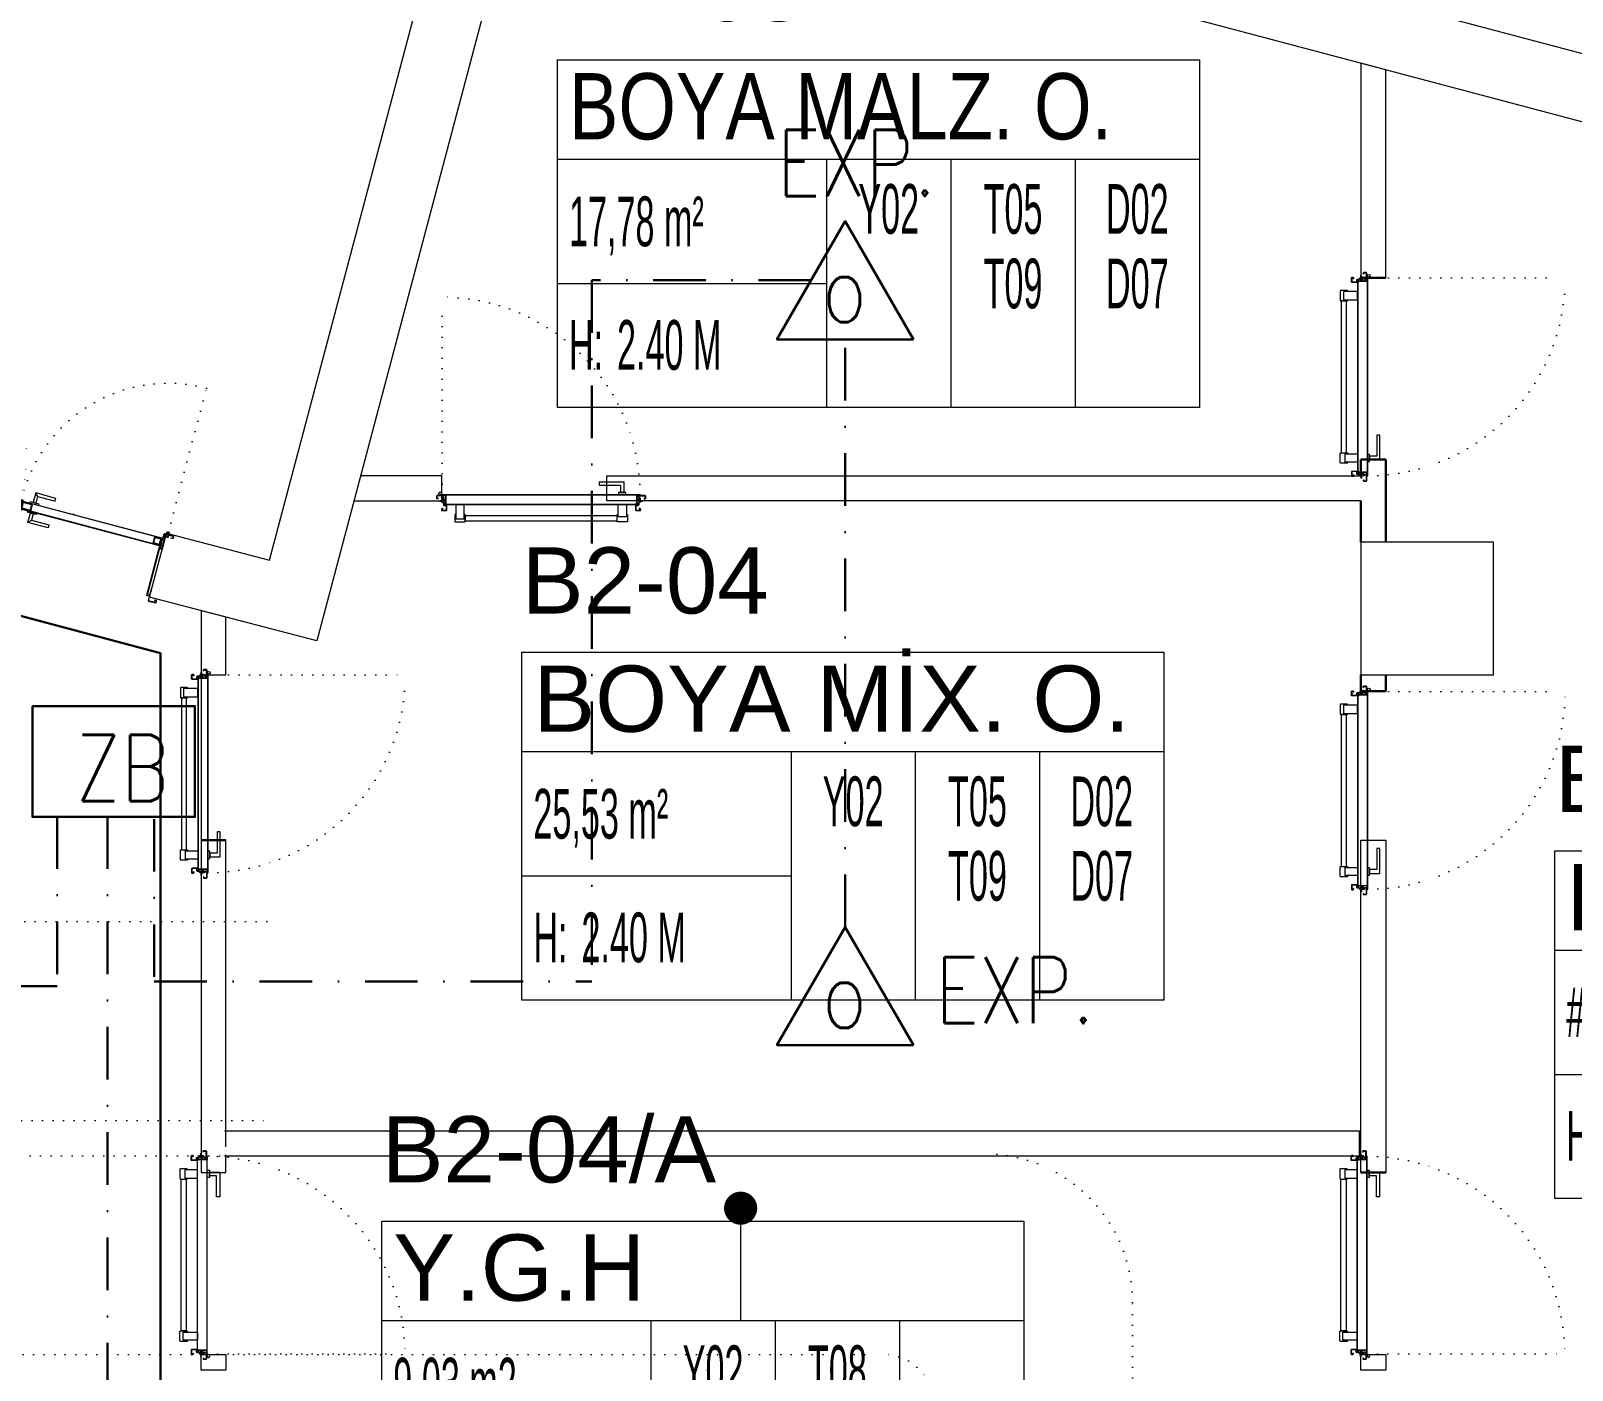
# Model space of a CAD drawing. Header units: metres. Extents: x -19121 to 152404, y -12107 to 29421.
# Drawn here: x 3557 to 4488, y 6470 to 7279 of the extents above; entities that cross this region are included whole.
import ezdxf
from ezdxf.enums import TextEntityAlignment as Align

# ---------------------------------------------------------------- set-up
doc = ezdxf.new("R2010")
doc.units = ezdxf.units.M
doc.header["$LTSCALE"] = 50
doc.header["$MEASUREMENT"] = 0
for name, pattern in [('DASHDOT', [25.4, 12.7, -6.35, 0, -6.35]), ('DOT2', [0.125, 0, -0.125]), ('HIDDEN', [0.375, 0.25, -0.125])]:
    doc.linetypes.add(name, pattern=pattern)
doc.layers.get('0').update_dxf_attribs({"color": 9, "lineweight": 9})
for name, color, linetype, lineweight in [('00', 9, 'Continuous', 9), ('01', 9, 'Continuous', 9), ('06B', 9, 'Continuous', 9), ('06C', 9, 'Continuous', 9), ('06D', 9, 'Continuous', 9), ('09', 9, 'Continuous', 9), ('10', 9, 'Continuous', 9), ('14', 9, 'Continuous', 9), ('20', 9, 'DOT2', 9), ('21_mahal200', 9, 'Continuous', 9), ('E-KABLO', 7, 'Continuous', 30), ('E-OPTİK DUMAN DEDEKTÖRÜ', 7, 'Continuous', 30), ('E-YAZI', 7, 'Continuous', 30)]:
    doc.layers.add(name, color=color, linetype=linetype, lineweight=lineweight)
doc.styles.add('Arial', font='arial.ttf', dxfattribs={"height": 2.5})
doc.styles.add('E-YAZI', font='txttw.shx', dxfattribs={"height": 200})
doc.styles.add('MuuM_TEXT-STANDART', font='ARIALN.TTF')
doc.dimstyles.new('MuuM_DIM200', dxfattribs={"dimscale": 20, "dimtxt": 2, "dimasz": 1, "dimexe": 1, "dimexo": 1, "dimgap": 1, "dimtad": 1, "dimdec": 1, "dimrnd": 0.5, "dimdsep": 46, "dimtxsty": 'MuuM_TEXT-STANDART', "dimblk": 'ARCHTICK', "dimcen": 0, "dimdle": 0.15, "dimclrd": 256, "dimclre": 256, "dimclrt": 256, "dimadec": 0, "dimazin": 0, "dimtfac": 5, "dimtdec": 1, "dimtix": 1, "dimtmove": 2, "dimatfit": 3, "dimldrblk": 'DOT', "dimfxl": 3, "dimfxlon": 1, "dimtolj": 1, "dimlwd": -1, "dimlwe": -1, "dimarcsym": 0})

# ---------------------------------------------------------------- blocks, each defined once
blk = doc.blocks.new('100_OPTİK DUMAN DEDEKTÖRÜ 085')
at = {"layer": 'E-OPTİK DUMAN DEDEKTÖRÜ', "color": 4}
blk.add_lwpolyline([(2.059, 0), (0, 3.566), (-2.059, 0)], close=True, dxfattribs=at)
at = {"layer": 'E-OPTİK DUMAN DEDEKTÖRÜ', "color": 3, "style": 'E-YAZI'}
blk.add_text('O', height=1.36, dxfattribs=at).set_placement((-0.022, 1.201), align=Align.MIDDLE)
blk = doc.blocks.new('E-ZENER BARIYER')
at = {"layer": 'E-KABLO', "color": 1}
blk.add_lwpolyline([(-55.28, 0.28), (42.79, 0.28), (42.79, -66.64), (-55.28, -66.64)], close=True, dxfattribs=at)
at = {"layer": 'E-KABLO', "color": 1, "style": 'E-YAZI', "width": 0.8}
blk.add_text('ZB', height=40, dxfattribs=at).set_placement((-29.21, -57.1))
blk = doc.blocks.new('p-kolon_80x80')
blk.add_lwpolyline([(-40, -40), (40, -40), (40, 40), (-40, 40)], close=True)
blk = doc.blocks.new('2.bod.sitatik')
at = {"layer": '01'}
for points in [[(6612.68, -2131.83), (4752.35, -1474.85), (3694.58, -1194.24), (2863.59, 154.38)], [(2885.92, 194.38), (3720.27, -1159.67), (4764.16, -1436.6), (6627.56, -2094.66)]]:
    blk.add_lwpolyline(points, dxfattribs=at)
blk.add_lwpolyline([(3639.06, -1654.52), (3701.38, -1670.82), (3819.05, -1227.26), (3857.71, -1237.51), (3729.82, -1719.61), (3628.8, -1693.19)], close=True, dxfattribs=at)
blk.add_blockref('p-kolon_80x80', (4400, -1700), dxfattribs=at)
blk = doc.blocks.new('prf-scr2')
at = {"linetype": 'DOT2', "ltscale": 10}
blk.add_line((0, 0.19), (0, -1.06), dxfattribs=at)
for p, q in [((0.09, -0.24), (-0.09, -0.2)), ((-0.09, -0.24), (0.09, -0.28)), ((0.09, -0.32), (-0.09, -0.28)), ((-0.09, -0.32), (0.09, -0.36)), ((0.09, -0.4), (-0.09, -0.36)), ((-0.09, -0.4), (0.09, -0.44)), ((0.09, -0.48), (-0.09, -0.44)), ((-0.09, -0.48), (0.09, -0.52)), ((0.09, -0.56), (-0.09, -0.52)), ((-0.09, -0.56), (0.09, -0.6)), ((0.09, -0.64), (-0.09, -0.6)), ((-0.09, -0.64), (0.09, -0.68)), ((0.09, -0.72), (-0.09, -0.68)), ((-0.09, -0.72), (0.09, -0.76)), ((0.06, -0.84), (-0.08, -0.76)), ((-0.07, -0.8), (0.06, -0.84)), ((0.09, -0.17), (0, -0.15)), ((0, -0.18), (0.09, -0.2))]:
    blk.add_line(p, q)
blk.add_lwpolyline([(0.23, 0), (-0.23, 0), (-0.23, -0.01), (-0.12, -0.14), (0.12, -0.14), (0.23, -0.01), (0.23, 0)], close=True)
for points in [[(0.23, -0.01), (-0.23, -0.01)], [(-0.09, -0.14), (-0.09, -0.2), (-0.12, -0.22), (-0.12, -0.23), (-0.09, -0.24), (-0.09, -0.28), (-0.12, -0.3), (-0.12, -0.31), (-0.09, -0.32), (-0.09, -0.36), (-0.12, -0.38), (-0.12, -0.39), (-0.09, -0.4), (-0.09, -0.44), (-0.12, -0.46), (-0.12, -0.46), (-0.09, -0.48), (-0.09, -0.52), (-0.12, -0.54), (-0.12, -0.54), (-0.09, -0.56), (-0.09, -0.6), (-0.12, -0.62), (-0.12, -0.62), (-0.09, -0.64), (-0.09, -0.68), (-0.12, -0.69), (-0.12, -0.7), (-0.09, -0.72), (-0.09, -0.73), (-0.08, -0.76), (-0.1, -0.77), (-0.1, -0.78), (-0.07, -0.8), (-0.01, -0.94), (0, -0.95), (0.01, -0.94), (0.08, -0.76), (0.09, -0.76), (0.12, -0.74), (0.12, -0.73), (0.09, -0.72), (0.09, -0.68), (0.12, -0.66), (0.12, -0.66), (0.09, -0.64), (0.09, -0.6), (0.12, -0.58), (0.12, -0.58), (0.09, -0.56), (0.09, -0.52), (0.12, -0.5), (0.12, -0.5), (0.09, -0.48), (0.09, -0.44), (0.12, -0.43), (0.12, -0.42), (0.09, -0.4), (0.09, -0.36), (0.12, -0.35), (0.12, -0.34), (0.09, -0.32), (0.09, -0.28), (0.12, -0.27), (0.12, -0.26), (0.09, -0.24), (0.09, -0.2), (0.12, -0.19), (0.12, -0.18), (0.09, -0.17), (0.09, -0.14)]]:
    blk.add_lwpolyline(points)
blk = doc.blocks.new('gr-p-barel kilitli kapı kolu')
at = {"flags": 128}
for points in [[(-0.9, 0.8), (-0.9, 4.9), (-11.7, 4.9), (-11.7, 6.7), (0.9, 6.7), (0.9, 0.8)], [(-0.8, 5), (0.8, 6.6)]]:
    blk.add_lwpolyline(points, dxfattribs=at)
blk.add_lwpolyline([(-2.75, 0), (-2.75, 0.7), (2.75, 0.7), (2.75, 0)])
blk.add_lwpolyline([(-1.3, 0.7), (1.3, 0.7), (1.3, 0.8), (-1.3, 0.8)], close=True)
blk = doc.blocks.new('p-de-03')
at = {"layer": '06C'}
blk.add_lwpolyline([(-81.12, 54.95, -1), (-81.33, 54.17), (-83.26, 54.68), (-83.06, 55.46), (-81.01, 54.92)], format="xyb", dxfattribs=at)
blk.add_arc((-81.23, 54.56), 0.5, 218.27251, 112.01231, dxfattribs=at)
at = {"layer": '10'}
for points in [[(-173.35, 47.75, 0.414214), (-173.14, 47.38), (-172.17, 47.12, 0.414214), (-171.81, 47.34), (-164.09, 76.43, 0.414214), (-164.3, 76.8, 0.414214), (-164.67, 76.58), (-164.9, 75.71), (-165.87, 75.97), (-163.56, 84.67, 0.414214), (-163.77, 85.04), (-168.02, 86.16, 0.414214), (-168.39, 85.95), (-168.62, 85.08, 0.414214), (-168.41, 84.72), (-167.34, 84.43), (-167.29, 84.63), (-168.36, 84.91, -0.414214), (-168.43, 85.03), (-168.2, 85.9, -0.414214), (-168.07, 85.97), (-163.82, 84.84, -0.414214), (-163.75, 84.72), (-166.11, 75.83), (-164.76, 75.47), (-164.47, 76.53, -0.414214), (-164.35, 76.6, -0.414214), (-164.28, 76.48), (-172, 47.39, -0.414214), (-172.12, 47.32), (-173.09, 47.57, -0.414214), (-173.16, 47.7), (-172.93, 48.57), (-173.12, 48.62)], [(-163.91, 85.6), (-162.74, 84.63), (-163.48, 81.85), (-163.28, 81.8), (-162.51, 84.7), (-163.76, 85.74, 14.796002)], [(-178.74, 46.17, 0.414214), (-178.66, 46.05), (-174.41, 44.92, 0.414214), (-174.29, 45), (-172.42, 52.05), (-172.22, 52), (-174.1, 44.94, -0.414214), (-174.46, 44.73), (-178.72, 45.86, -0.414214), (-178.93, 46.23), (-178.7, 47.1, -0.414214), (-178.33, 47.31), (-177.27, 47.03), (-177.32, 46.83), (-178.38, 47.12, 0.414214), (-178.51, 47.04)], [(0.24, 1.69, -0.414214), (-0.12, 1.48), (-1.09, 1.74, -0.414214), (-1.3, 2.1), (6.41, 31.2, -0.414214), (6.78, 31.41, -0.414214), (6.99, 31.04), (6.76, 30.17), (7.73, 29.92), (10.04, 38.62, -0.414214), (10.4, 38.83), (14.66, 37.7, -0.414214), (14.87, 37.34), (14.64, 36.47, -0.414214), (14.27, 36.25), (13.21, 36.53), (13.26, 36.73), (14.32, 36.45, 0.414214), (14.45, 36.52), (14.68, 37.39, 0.414214), (14.61, 37.51), (10.35, 38.64, 0.414214), (10.23, 38.57), (7.87, 29.67), (6.52, 30.03), (6.8, 31.1, 0.414214), (6.73, 31.22, 0.414214), (6.61, 31.15), (-1.11, 2.05, 0.414214), (-1.04, 1.93), (-0.07, 1.67, 0.414214), (0.05, 1.75), (0.28, 2.62), (0.47, 2.56)], [(10.81, 39.26), (9.31, 38.99), (8.57, 36.21), (8.38, 36.26), (9.15, 39.16), (10.74, 39.45, -14.796002)], [(4.14, -2.34, -0.414214), (4.02, -2.41), (-0.24, -1.28, -0.414214), (-0.31, -1.16), (1.56, 5.9), (1.37, 5.95), (-0.5, -1.11, 0.414214), (-0.29, -1.48), (3.96, -2.6, 0.414214), (4.33, -2.39), (4.56, -1.52, 0.414214), (4.35, -1.15), (3.29, -0.87), (3.24, -1.07), (4.3, -1.35, -0.414214), (4.37, -1.47)]]:
    blk.add_lwpolyline(points, format="xyb", close=True, dxfattribs=at)
for points in [[(-78.4, 57.79), (-78.92, 55.85), (-78.63, 55.78), (-78.89, 54.77), (-164.15, 77.38), (-163.88, 78.39), (-163.59, 78.32), (-163.08, 80.25), (-163.37, 80.33), (-163.8, 78.68), (-164.09, 78.76), (-164.51, 77.17), (-78.68, 54.4), (-78.26, 55.99), (-78.55, 56.07), (-78.11, 57.71)], [(-78.92, 55.85), (-78.4, 57.79), (-77.82, 57.63), (-77.4, 59.23), (-163.23, 82), (-163.66, 80.4), (-163.08, 80.25), (-163.59, 78.32), (-163.3, 78.24), (-162.71, 80.46), (-163.29, 80.62), (-163.02, 81.63), (-77.77, 59.01), (-78.04, 58), (-78.62, 58.15), (-79.21, 55.93), (-78.92, 55.85)], [(-76.76, 57.35), (-77.27, 55.42), (-77.56, 55.49), (-77.83, 54.49), (6.94, 32), (7.2, 33.01), (6.91, 33.08), (7.43, 35.02), (7.72, 34.94), (7.28, 33.3), (7.57, 33.22), (7.15, 31.63), (-78.2, 54.27), (-77.78, 55.86), (-77.49, 55.78), (-77.05, 57.43)], [(-77.27, 55.42), (-76.76, 57.35), (-77.34, 57.5), (-76.92, 59.1), (8.43, 36.46), (8.01, 34.86), (7.43, 35.02), (6.91, 33.08), (6.62, 33.16), (7.21, 35.38), (7.79, 35.23), (8.06, 36.24), (-76.7, 58.73), (-76.97, 57.72), (-76.39, 57.56), (-76.98, 55.34), (-77.27, 55.42)]]:
    blk.add_lwpolyline(points, dxfattribs=at)
for points in [[(-163.52, 77.42), (-157.72, 75.88), (-156.69, 79.74), (-162.49, 81.28)], [(-163.15, 77.63), (-157.93, 76.25), (-157.06, 79.53), (-162.28, 80.92)], [(-79.42, 55.11), (-85.22, 56.65), (-84.2, 60.51), (-78.4, 58.97)], [(-79.64, 55.48), (-84.86, 56.86), (-83.99, 60.15), (-78.77, 58.76)], [(-77.91, 60.04), (-76.07, 59.55), (-76.2, 59.07), (-78.04, 59.55), (-78.62, 59.71), (-78.49, 60.19)], [(-77.2, 54.52), (-71.4, 52.98), (-70.38, 56.85), (-76.18, 58.38)], [(-76.83, 54.73), (-71.62, 53.35), (-70.74, 56.63), (-75.96, 58.02)], [(-77.69, 53.46), (-79.53, 53.95), (-79.4, 54.43), (-76.98, 53.79), (-76.98, 53.79), (-77.11, 53.31)], [(6.41, 32.34), (2.54, 33.36), (3.57, 37.23), (7.43, 36.2)], [(6.19, 32.71), (2.91, 33.58), (3.78, 36.86), (7.07, 35.99)]]:
    blk.add_lwpolyline(points, close=True, dxfattribs=at)
for centre in [(-164.34, 86.22), (11.48, 39.58)]:
    blk.add_circle(centre, 0.55, dxfattribs=at)
at = {"layer": '20'}
for p, q in [((-164.34, 86.22), (-141.12, 173.72)), ((11.48, 39.58), (34.7, 127.08))]:
    blk.add_line(p, q, dxfattribs=at)
at = {"layer": '20', "linetype": 'HIDDEN'}
for points in [[(-163.92, 84.87), (-164.25, 83.61), (-165.7, 84), (-165.37, 85.25)], [(-163.93, 85.59), (-164.39, 83.86), (-165.46, 84.14), (-165, 85.87)], [(10.45, 38.61), (10.12, 37.35), (11.57, 36.97), (11.9, 38.23)], [(10.82, 39.23), (10.36, 37.5), (11.42, 37.21), (11.88, 38.95)]]:
    blk.add_lwpolyline(points, dxfattribs=at)
at = {"layer": '20'}
for centre, start, end in [((-164.34, 86.22), 342.73671, 75.14241), ((11.48, 39.58), 75.14241, 167.54811)]:
    blk.add_arc(centre, 90.53, start, end, dxfattribs=at)
at = {"layer": '06B', "extrusion": (0, 0, -1), "zscale": -1, "rotation": 14.85758928589446}
blk.add_blockref('gr-p-barel kilitli kapı kolu', (69.18, 57.05), dxfattribs=at)
at = {"layer": '06B', "rotation": 165.1424107141055}
blk.add_blockref('gr-p-barel kilitli kapı kolu', (-70.47, 52.21), dxfattribs=at)
at = {"layer": '10', "rotation": 75.14241071410555}
for p in [(-163.58, 79.5), (-77.27, 56.61)]:
    blk.add_blockref('prf-scr2', p, dxfattribs=at)
at = {"layer": '10', "extrusion": (0, 0, -1), "zscale": -1, "rotation": 104.8575892858944}
for p in [(78.33, 56.89), (-7.5, 34.12)]:
    blk.add_blockref('prf-scr2', p, dxfattribs=at)
blk = doc.blocks.new('*U19')
at = {"ltscale": 15}
for p, q in [((-25, 1), (-26, 0)), ((-25, -1), (-26, 0)), ((-23, 1), (-25, 1)), ((-23, 1), (-23, -2)), ((-21, -3), (-18, 3)), ((-21, -3), (-18, 3)), ((-20, -3), (-17, 3)), ((-20, -3), (-16, 3)), ((-18, -3), (-15, 3)), ((-18, -3), (-15, 3)), ((-18, 1), (-18, 2)), ((-17, -3), (-14, 3)), ((-17, -3), (-13, 3)), ((-17, 1), (-17, 2)), ((-15, -3), (-12, 3)), ((-15, -3), (-12, 3)), ((-15, 1), (-15, 2)), ((-14, -3), (-11, 3)), ((-14, -3), (-10, 3)), ((-14, 1), (-14, 2)), ((-12, -3), (-9, 3)), ((-12, -3), (-9, 3)), ((-12, 1), (-12, 2)), ((-11, -3), (-8, 3)), ((-11, -3), (-7, 3)), ((-11, 1), (-11, 2)), ((-9, -3), (-6, 3)), ((-9, -3), (-6, 3)), ((-9, 1), (-9, 2)), ((-8, -3), (-4, 3)), ((-8, -3), (-5, 3)), ((-8, 1), (-8, 2)), ((-6, -3), (-3, 3)), ((-6, -3), (-3, 3)), ((-6, 1), (-6, 2)), ((-5, -3), (-1, 3)), ((-5, -3), (-2, 3)), ((-5, 1), (-5, 2)), ((-3, 1), (-3, 2)), ((0, 4), (-2, 1)), ((-2, 1), (-2, 2)), ((0, 0), (-1, 0)), ((-25, -1), (-23, -2)), ((-9, -2), (-23, -2)), ((-21, -3), (-21, -2)), ((-20, -3), (-19, -2)), ((-20, -2), (-19, -2)), ((-19, -2), (-18, -2)), ((-18, -3), (-18, -2)), ((-17, -3), (-16, -2)), ((-17, -2), (-16, -2)), ((-16, -2), (-15, -2)), ((-15, -3), (-15, -2)), ((-14, -3), (-13, -2)), ((-14, -2), (-13, -2)), ((-13, -2), (-12, -2)), ((-12, -3), (-12, -2)), ((-11, -3), (-10, -2)), ((-11, -2), (-10, -2)), ((-10, -2), (-9, -2)), ((-9, -3), (-9, -2)), ((-8, -2), (-7, -2)), ((-8, -3), (-7, -2)), ((-7, -2), (-6, -2)), ((-6, -3), (-6, -2)), ((-5, -2), (-4, -2)), ((-5, -3), (-4, -2)), ((-4, -2), (-2, -2)), ((0, -4), (-2, -2)), ((0, 0), (-1, 0))]:
    blk.add_line(p, q, dxfattribs=at)
for p, q in [((-7, 1), (-23, 1)), ((-17, 1), (-19, 1)), ((-16, 1), (-17, 1)), ((-14, 1), (-16, 1)), ((-13, 1), (-14, 1)), ((-11, 1), (-13, 1)), ((-10, 1), (-11, 1)), ((-8, 1), (-10, 1)), ((-7, 1), (-8, 1)), ((-5, 1), (-7, 1)), ((-4, 1), (-5, 1)), ((-2, 1), (-4, 1)), ((-2, 1), (-2, 1)), ((0, 0), (0, 4)), ((-2, -2), (-2, -2)), ((0, 0), (0, -4))]:
    blk.add_line(p, q)
for centre, radius, start, end in [((-26, 4), 3.92, 274.361, 322.1025), ((-26, -4), 3.92, 37.8975, 85.639), ((-18, 3), 0.0971, 330.3204, 150.3204), ((-17, 3), 0.0971, 330.3204, 150.3204), ((-15, 3), 0.0971, 330.3204, 150.3204), ((-14, 3), 0.0971, 330.3204, 150.3204), ((-12, 3), 0.0971, 330.3204, 150.3204), ((-11, 3), 0.0971, 330.3204, 150.3204), ((-9, 3), 0.0971, 330.3204, 150.3204), ((-8, 3), 0.0971, 330.3204, 150.3204), ((-6, 3), 0.0971, 330.3204, 150.3204), ((-5, 3), 0.0971, 330.3204, 150.3204), ((-3, 3), 0.0971, 330.3204, 150.3204), ((-2, 3), 0.0971, 330.3204, 150.3204), ((-1, 0), 0.486, 90, 270), ((0, 4), 0.25, 0, 150.0864), ((-21, -3), 0.0971, 150.3204, 330.3204), ((-20, -3), 0.0971, 150.3204, 330.3204), ((-18, -3), 0.0971, 150.3204, 330.3204), ((-17, -3), 0.0971, 150.3204, 330.3204), ((-15, -3), 0.0971, 150.3204, 330.3204), ((-14, -3), 0.0971, 150.3204, 330.3204), ((-12, -3), 0.0971, 150.3204, 330.3204), ((-11, -3), 0.0971, 150.3204, 330.3204), ((-9, -3), 0.0971, 150.3204, 330.3204), ((-8, -3), 0.0971, 150.3204, 330.3204), ((-6, -3), 0.0971, 150.3204, 330.3204), ((-5, -3), 0.0971, 150.3204, 330.3204), ((0, -4), 0.25, 209.9136, 0)]:
    blk.add_arc(centre, radius, start, end, dxfattribs=at)
blk = doc.blocks.new('conta')
at = {"ltscale": 10}
for p, q in [((-2649.9, 5345.5), (-2649.8, 5345.6)), ((-2649.9, 5344.5), (-2649.8, 5344.3)), ((-2649.8, 5344.3), (-2649.7, 5344.3)), ((-2649.7, 5345.4), (-2649.3, 5345.4)), ((-2649.2, 5345.4), (-2649.1, 5345.5)), ((-2649, 5344), (-2648.8, 5343.8)), ((-2648.9, 5344.1), (-2648.7, 5343.9)), ((-2648.8, 5345.1), (-2648.6, 5345.3)), ((-2648.8, 5344.9), (-2648.6, 5345.2)), ((-2648.7, 5343.8), (-2648.7, 5343.8)), ((-2648.6, 5345.3), (-2648.6, 5345.3))]:
    blk.add_line(p, q, dxfattribs=at)
for centre, radius, start, end in [((-2649.8, 5345.5), 0.05, 140.6345, 188.9372), ((-2653, 5345), 3.19, 350.4674, 8.9372), ((-2649.9, 5344.5), 0.02, 170.4674, 213.7451), ((-2649.7, 5345.6), 0.0696, 22.2428, 159.258), ((-2650.9, 5345), 1.24, 340.3382, 16.7772), ((-2649.7, 5344.6), 0.03, 160.3382, 273.2666), ((-2649.7, 5345.4), 0.03, 90, 196.7772), ((-2649.6, 5341.5), 3.01, 80.4362, 93.2666), ((-2649.3, 5345.5), 0.05, 270, 303.0062), ((-2649.2, 5344.1), 0.231, 353.9571, 81.9004), ((-2649.1, 5345.5), 0.03, 4.7972, 123.0062), ((-2649.1, 5344.5), 0.03, 260.4362, 338.7066), ((-2651.2, 5344.8), 2.33, 7.5897, 18.7951), ((-2649, 5345.6), 0.05, 18.7951, 42.1429), ((-2650.2, 5345), 1.27, 338.7066, 23.0418), ((-2648.9, 5344.1), 0.1, 173.9571, 217.2653), ((-2648.8, 5345.1), 0.05, 187.5897, 322.7347), ((-2658.2, 5345.2), 9.36, 353.6857, 357.8537), ((-2648.8, 5344.2), 0.1, 173.6857, 217.2653), ((-2648.8, 5344.8), 0.05, 142.7347, 180.2669), ((-2648.7, 5343.8), 0.05, 217.2653, 307.2653), ((-2648.7, 5343.8), 0.05, 307.2653, 37.2653), ((-2648.6, 5345.3), 0.05, 52.7347, 142.7347), ((-2648.6, 5345.3), 0.05, 322.7347, 52.7347)]:
    blk.add_arc(centre, radius, start, end, dxfattribs=at)
for points, knots in [([(-2649, 5345.6), (-2649, 5345.6), (-2649.1, 5345.7), (-2649.2, 5345.4), (-2649.3, 5345.7), (-2649.4, 5345.5), (-2649.5, 5345.7), (-2649.6, 5345.5), (-2649.7, 5345.6), (-2649.7, 5345.6)], [0.0086373, 0.0086373, 0.0086373, 0.0086373, 0.1097304, 0.3133405, 0.4430081, 0.5658764, 0.7165186, 0.8527974, 0.9648495, 0.9648495, 0.9648495, 0.9648495]), ([(-2649.7, 5344.3), (-2649.7, 5344.3), (-2649.7, 5344.5), (-2649.6, 5344.3), (-2649.3, 5344.4), (-2649.2, 5344.4), (-2649.2, 5344.4)], [0, 0, 0, 0, 0.1008757, 0.3841126, 0.5436166, 0.6906785, 0.6906785, 0.6906785, 0.6906785])]:
    blk.add_open_spline(points, degree=3, knots=knots, dxfattribs=at)
blk = doc.blocks.new('p-yn_sackasa')
at = {"layer": '10', "linetype": 'Continuous'}
for p, q in [((-2.19, 0), (-2.19, -0.15)), ((0, 6.16), (0, 6.9)), ((0.01, 6.9), (0.01, 6.15)), ((0.14, 6.9), (0.14, 6.16)), ((0.15, 6.9), (0.15, 6.16)), ((2.69, 7.16), (0.26, 7.16)), ((2.69, 7.15), (0.26, 7.15)), ((2.69, 7.02), (0.26, 7.02)), ((0.26, 7.01), (2.69, 7.01)), ((0.26, 6.05), (0.76, 6.05)), ((0.75, 6.04), (0.26, 6.04)), ((0.26, 5.91), (0.75, 5.91)), ((0.76, 5.9), (0.26, 5.9)), ((0.67, -0.71), (0.67, 2.27)), ((0.69, -0.71), (0.69, 2.27)), ((0.75, 5.91), (0.75, 6.04)), ((0.76, 5.9), (0.76, 6.05)), ((0.81, -0.71), (0.81, 2.27)), ((0.83, -0.71), (0.83, 2.27)), ((0.92, 2.33), (0.95, 2.32)), ((0.93, 2.34), (0.95, 2.33)), ((1.01, 2.46), (0.99, 2.47)), ((0.99, 2.46), (1.01, 2.45)), ((1.11, 2.52), (1.11, 3.73)), ((1.12, 2.52), (1.12, 3.73)), ((1.25, 3.73), (1.25, 2.52)), ((1.26, 2.52), (1.26, 3.73)), ((1.37, 3.98), (2.49, 3.98)), ((2.49, 3.97), (1.37, 3.97)), ((1.37, 3.84), (2.49, 3.84)), ((2.49, 3.83), (1.37, 3.83)), ((2.6, 3.69), (2.5, 3.36)), ((2.51, 3.35), (2.61, 3.69)), ((2.73, 3.65), (2.63, 3.32)), ((2.74, 3.64), (2.64, 3.31)), ((2.8, 3.29), (2.8, 6.9)), ((2.81, 3.29), (2.81, 6.9)), ((2.94, 3.29), (2.94, 6.9)), ((2.95, 3.29), (2.95, 6.9)), ((-2.95, -0.25), (-2.95, -1.75)), ((-2.94, -1.75), (-2.94, -0.25)), ((-2.81, -0.25), (-2.81, -1.75)), ((-2.8, -0.25), (-2.8, -1.75)), ((-2.19, 0), (-2.7, 0)), ((-2.2, -0.01), (-2.7, -0.01)), ((-2.2, -0.14), (-2.7, -0.14)), ((-2.19, -0.15), (-2.7, -0.15)), ((1.01, -1.85), (-2.7, -1.85)), ((1.01, -1.86), (-2.7, -1.86)), ((-2.7, -1.99), (1.01, -1.99)), ((1.01, -2), (-2.7, -2)), ((-2.2, -0.14), (-2.2, -0.01)), ((0.92, -0.77), (0.95, -0.76)), ((0.93, -0.78), (0.95, -0.77)), ((0.99, -0.89), (1.01, -0.88)), ((1.01, -0.89), (0.99, -0.91)), ((1.11, -0.96), (1.11, -1.75)), ((1.12, -0.96), (1.12, -1.75)), ((1.25, -0.96), (1.25, -1.75)), ((1.26, -0.96), (1.26, -1.75))]:
    blk.add_line(p, q, dxfattribs=at)
for points in [[(0.15, 2.14), (0.67, 2.14), (0.67, -0.54), (0.15, -0.54)], [(0.15, 2.14), (0.41, 2.14), (0.41, -0.54), (0.15, -0.54)]]:
    blk.add_lwpolyline(points, close=True, dxfattribs=at)
for centre, radius, start, end in [((0.26, 6.9), 0.261, 90, 180), ((0.26, 6.16), 0.261, 180, 270), ((0.26, 6.9), 0.249, 90, 180), ((0.26, 6.16), 0.249, 181.34499, 271.35021), ((0.26, 6.9), 0.122, 90, 180), ((0.26, 6.16), 0.122, 180, 270), ((0.26, 6.9), 0.11, 90, 180), ((0.26, 6.16), 0.11, 180, 270), ((0.89, 2.27), 0.219, 63.21528, 180), ((0.89, 2.27), 0.206, 63.21689, 180), ((0.89, 2.27), 0.0801, 63.21502, 180), ((0.89, 2.27), 0.0674, 63.21445, 180), ((1.04, 2.52), 0.206, 243.2197, 0), ((1.04, 2.52), 0.219, 243.21479, 0), ((1.04, 2.52), 0.0801, 243.22028, 0), ((1.04, 2.52), 0.0674, 243.21287, 0), ((1.37, 3.73), 0.253, 90, 180), ((1.37, 3.73), 0.24, 90, 180), ((1.37, 3.73), 0.114, 90, 180), ((1.37, 3.73), 0.101, 90, 180), ((2.49, 3.72), 0.261, 342.86025, 90), ((2.49, 3.72), 0.249, 342.86129, 90), ((2.49, 3.72), 0.122, 342.86074, 90), ((2.49, 3.72), 0.11, 342.86215, 90), ((2.72, 3.29), 0.232, 162.8601, 0), ((2.72, 3.29), 0.219, 162.86127, 0), ((2.72, 3.29), 0.0927, 162.86053, 0), ((2.72, 3.29), 0.0801, 162.86241, 0), ((2.69, 6.9), 0.261, 0, 90), ((2.69, 6.9), 0.249, 0, 90), ((2.69, 6.9), 0.122, 0, 90), ((2.69, 6.9), 0.11, 0, 90), ((-2.7, -0.25), 0.253, 90, 180), ((-2.7, -1.75), 0.253, 180, 270), ((-2.7, -0.25), 0.24, 90, 180), ((-2.7, -1.75), 0.24, 180, 270), ((-2.7, -0.25), 0.114, 90, 180), ((-2.7, -1.75), 0.114, 180, 270), ((-2.7, -0.25), 0.101, 90, 180), ((-2.7, -1.75), 0.101, 180, 270), ((0.89, -0.71), 0.219, 180, 296.78496), ((0.89, -0.71), 0.206, 180, 296.78515), ((0.89, -0.71), 0.0801, 180, 296.78498), ((0.89, -0.71), 0.0674, 180, 180.52454), ((0.89, -0.71), 0.0674, 180, 296.78713), ((1.04, -0.96), 0.219, 0, 116.78545), ((1.04, -0.96), 0.206, 0, 116.78362), ((1.04, -0.96), 0.0801, 0, 116.78105), ((1.04, -0.96), 0.0674, 0, 116.78713), ((1.01, -1.75), 0.114, 270, 0), ((1.01, -1.75), 0.24, 270, 0), ((1.01, -1.75), 0.101, 270, 0), ((1.01, -1.75), 0.253, 270, 0)]:
    blk.add_arc(centre, radius, start, end, dxfattribs=at)
at = {"layer": '10', "xscale": 0.0842696629213483, "yscale": 0.0842696629213483, "zscale": 0.0842696629213483}
blk.add_blockref('*U19', (0.95, 1.35), dxfattribs=at)
at = {"layer": '14', "xscale": -0.7887640449438696, "yscale": 0.7887640449438696, "zscale": 0.7887640449438204, "rotation": 90}
blk.add_blockref('conta', (4217.78, -2086.42), dxfattribs=at)
blk = doc.blocks.new('*U367')
at = {"layer": '06D'}
for points in [[(110.12, 4.76), (110.12, 11.01), (95.12, 11.01), (95.12, 9.14), (107.87, 9.14), (107.87, 9.14), (107.87, 4.76), (110.12, 4.76)], [(111.2, 3.51), (111.2, 4.76), (106.8, 4.76), (106.8, 3.51), (111.2, 3.51)]]:
    blk.add_lwpolyline(points, dxfattribs=at)
for points in [[(8.5, -8.61), (7.87, -8.61), (7.87, -12.61, 0.414214), (8.25, -12.98), (13.75, -12.98, 0.414214), (14.12, -12.61), (14.12, -8.61), (13.5, -8.61)], [(111.5, -8.61), (112.12, -8.61), (112.12, -12.61, -0.414214), (111.75, -12.98), (106.25, -12.98, -0.414214), (105.87, -12.61), (105.87, -8.61), (106.5, -8.61)]]:
    blk.add_lwpolyline(points, format="xyb", dxfattribs=at)
for points in [[(8.5, -11.11), (13.5, -11.11), (13.5, -2.49), (8.5, -2.49)], [(14.12, -12.36), (105.87, -12.36), (105.87, -9.23), (14.12, -9.23)], [(111.5, -9.99), (106.5, -9.99), (106.5, -2.49), (111.5, -2.49)]]:
    blk.add_lwpolyline(points, close=True, dxfattribs=at)
at = {"layer": '10', "ltscale": 10}
for p, q in [((-1.6, 3.68), (-1.73, 3.58)), ((-1.6, 3.68), (-1.73, 3.58)), ((-1.22, 3.11), (-1.22, 3.24)), ((-1.22, 3.11), (-1.22, 3.24)), ((-1.22, 3.11), (-1.05, 3.11)), ((-1.22, 3.11), (-1.05, 3.11)), ((-1.05, 2.95), (-1.05, 3.38)), ((-1.05, 2.95), (-1.05, 3.38)), ((-0.84, 2.95), (-0.84, 3.38)), ((-0.84, 2.95), (-0.84, 3.38)), ((0.3, 3.41), (0.3, 3.29)), ((0.4, 3.51), (119.6, 3.51)), ((0.4, 3.19), (2.25, 3.19)), ((0.45, 3.36), (119.54, 3.36)), ((0.45, 3.36), (0.45, 3.34)), ((0.45, 3.34), (2.35, 3.34)), ((1, 0.04), (2, 0.69)), ((2, 1.13), (2, 0.69)), ((2.3, 1.13), (2, 1.13)), ((2, 0.69), (2, -0.81)), ((2.3, 3.14), (2.3, -2.39)), ((2.3, 0.69), (2.3, 1.13)), ((2.3, -0.81), (2.3, 0.69)), ((2.45, 3.24), (2.45, -2.29)), ((117.55, 3.24), (117.55, -2.29)), ((119.54, 3.34), (117.65, 3.34)), ((117.7, 3.14), (117.7, -2.39)), ((117.7, 1.13), (117.7, -0.37)), ((118, 1.13), (117.7, 1.13)), ((117.7, 1.13), (117.7, -0.37)), ((118, 1.13), (117.7, 1.13)), ((119.6, 3.19), (117.75, 3.19)), ((118, -0.37), (118, 1.13)), ((118, -0.37), (118, 1.13)), ((118, 0.88), (119, 0.88)), ((118, 0.88), (119, 0.88)), ((118, 0.68), (119, 0.68)), ((118, 0.68), (119, 0.68)), ((119, 0.28), (118, -0.37)), ((119, 0.28), (118, -0.37)), ((119.55, 3.36), (119.55, 3.34)), ((119.7, 3.41), (119.7, 3.29)), ((2, -0.36), (1, -0.36)), ((2, -0.56), (1, -0.56)), ((2, -0.81), (2.3, -0.81)), ((2.4, -2.49), (117.6, -2.49)), ((2.5, -2.34), (117.5, -2.34)), ((117.7, -0.37), (117.7, -0.81)), ((117.7, -0.37), (117.7, -0.81)), ((117.7, -0.81), (118, -0.81)), ((117.7, -0.81), (118, -0.81)), ((118, -0.81), (118, -0.37)), ((118, -0.81), (118, -0.37))]:
    blk.add_line(p, q, dxfattribs=at)
blk.add_circle((-0.95, 4.22), 0.843, dxfattribs=at)
blk.add_circle((-0.95, 4.22), 0.843, dxfattribs=at)
for centre, radius, start, end in [((-0.95, 4.22), 1.01, 219.4092, 254.28614), ((-0.95, 4.22), 1.01, 219.4092, 254.28614), ((-0.42, 3.21), 0.428, 156.35197, 217.62095), ((-0.42, 3.21), 0.428, 156.35197, 217.62095), ((-0.42, 3.21), 0.302, 105.55242, 240.03149), ((-0.42, 3.21), 0.302, 105.55242, 240.03149), ((0.4, 3.41), 0.1, 90, 180), ((0.4, 3.29), 0.1, 180, 270), ((0.45, 3.36), 0.005, 90, 180), ((0.45, 3.34), 0.005, 180, 270), ((2.25, 3.14), 0.05, 0, 90), ((2.35, 3.24), 0.1, 0, 90), ((117.65, 3.24), 0.1, 90, 180), ((117.75, 3.14), 0.05, 90, 180), ((119.54, 3.36), 0.005, 0, 90), ((119.54, 3.34), 0.005, 270, 0), ((119.6, 3.41), 0.1, 0, 90), ((119.6, 3.29), 0.1, 270, 0), ((2.4, -2.39), 0.1, 180, 270), ((2.5, -2.29), 0.05, 180, 270), ((117.56, -2.35), 0.141, 284.92708, 345.07292)]:
    blk.add_arc(centre, radius, start, end, dxfattribs=at)
at = {"layer": '20'}
blk.add_lwpolyline([(0.3, 3.35), (0.3, 122.75, -0.414214), (119.7, 3.35, 1)], format="xyb", dxfattribs=at)
at = {"xscale": -1, "rotation": 180}
blk.add_blockref('p-yn_sackasa', (0, 0.95), dxfattribs=at)
at = {"rotation": 180}
blk.add_blockref('p-yn_sackasa', (120, 0.95), dxfattribs=at)
blk = doc.blocks.new('0_roomno2')
blk.add_lwpolyline([(19.375, -10.5), (0, -10.5), (0, 0), (19.375, 0)], close=True)
for points in [[(0, -3), (19.375, -3)], [(8.125, -3), (8.125, -10.5)], [(11.875, -3), (11.875, -10.5)], [(15.625, -3), (15.625, -10.5)], [(0, -6.75), (8.125, -6.75)]]:
    blk.add_lwpolyline(points)
at = {"style": 'MuuM_TEXT-STANDART', "width": 0.6}
blk.add_text('H:', height=1.5, dxfattribs=at).set_placement((0.35, -8.608), align=Align.MIDDLE_LEFT)
at = {"style": 'Arial'}
blk.add_attdef('ODANO', (0, 1.17), '', height=2, dxfattribs=at)
blk.add_attdef('MEKANADI', text='', height=2, dxfattribs=at).set_placement((0.35, -3), align=Align.BOTTOM_LEFT)
at = {"style": 'MuuM_TEXT-STANDART', "width": 0.6}
for tag, p in [('M2', (0.35, -4.875)), ('TEMIZTAVANYUKSEKLIGI', (1.8, -8.608))]:
    blk.add_attdef(tag, text='', height=1.5, dxfattribs=at).set_placement(p, align=Align.MIDDLE_LEFT)
for tag, p in [('YER01', (10, -4.5)), ('TAVAN01', (13.75, -4.5)), ('DUVAR01', (17.5, -4.5)), ('YER02', (10, -6.75)), ('TAVAN02', (13.75, -6.75)), ('DUVAR02', (17.5, -6.75)), ('YER03', (10, -9)), ('TAVAN03', (13.75, -9)), ('DUVAR03', (17.5, -9))]:
    blk.add_attdef(tag, text='', height=1.5, dxfattribs=at).set_placement(p, align=Align.MIDDLE_CENTER)
blk = doc.blocks.new('_ArchTick')
at = {"color": 0, "linetype": 'ByBlock', "const_width": 0.15}
blk.add_lwpolyline([(-0.5, -0.5), (0.5, 0.5)], dxfattribs=at)
blk = doc.blocks.new('_Dot')
at = {"color": 0, "linetype": 'ByBlock', "lineweight": -2}
blk.add_line((-0.5, 0), (-1, 0), dxfattribs=at)
at = {"color": 0, "linetype": 'ByBlock', "const_width": 0.5}
blk.add_lwpolyline([(-0.25, 0, 1), (0.25, 0, 1)], format="xyb", close=True, dxfattribs=at)
blk = doc.blocks.new('2.bod.Mimari')
at = {"layer": '00', "lineweight": 30}
for p, q in [((4360, -1500.29), (4375, -1500.29)), ((4359.97, -1620), (4359.96, -1609.99)), ((4360, -1610), (4375, -1610)), ((4375, -1610), (4375, -1660)), ((4360, -1660), (4359.98, -1635)), ((4360, -1740), (4360, -1750)), ((4375, -1750), (4375, -1740)), ((4360, -1750), (4375, -1750)), ((3660, -1840), (3675, -1840)), ((4360, -2040.57), (4375, -2040.57))]:
    blk.add_line(p, q, dxfattribs=at)
at = {"layer": '00'}
blk.add_line((3685, -1707.88), (3670, -1703.9), dxfattribs=at)
for points in [[(4375, -1500.29), (4375, -1374.74), (4360, -1370.76), (4360, -1500.29)], [(3805.35, -1635), (3805.35, -1620), (3756.59, -1620)], [(4360, -1635), (3905, -1635), (3905, -1620), (4360, -1620)], [(3752.61, -1635), (3805.35, -1635)], [(3675, -1705.27), (3660, -1701.35), (3660, -2040.57), (3675, -2040.57), (3675, -2030)], [(3675, -1740.15), (3675, -1705.17)], [(3660, -1740), (3675, -1740)], [(3675, -2025), (3675, -1840)], [(4360, -2040.57), (4360, -1840), (4375, -1840), (4375, -2040.57)], [(3674.13, -2030.6), (4359.13, -2030.6), (4359.13, -2015.6), (3674.13, -2015.6)]]:
    blk.add_lwpolyline(points, dxfattribs=at)
for points in [[(3660, -2150.51), (3675, -2150.51), (3675, -2159.95), (3660, -2159.95)], [(4360, -2150.51), (4375, -2150.51), (4375, -2159.95), (4360, -2159.95)]]:
    blk.add_lwpolyline(points, close=True, dxfattribs=at)
at = {"layer": '06D', "linetype": 'DOT2'}
for points in [[(3699.6, -1889.1), (3365.5, -1889.1, 0.414214), (3280, -1974.6), (3280, -3734.29), (3400, -3734.29), (3400, -2103.6, -0.414214), (3494.5, -2009.1), (3699.6, -2009.1)], [(3925.09, -2030.56), (2527.42, -2030.56, 0.414214), (2437.42, -2120.56), (2437.42, -3732.3), (2557.42, -3732.3), (2557.42, -2180.56, -0.414214), (2587.42, -2150.56), (4072.19, -2150.56, -0.414214), (4102.19, -2180.56), (4102.19, -3758.35), (4222.19, -3758.35), (4222.19, -2119.1, 0.414214), (4132.19, -2029.1)]]:
    blk.add_lwpolyline(points, format="xyb", dxfattribs=at)
at = {"layer": '09'}
for p, q in [((3582.74, -1643.01), (3582.7, -1643.16)), ((3582.8, -1643.18), (3582.84, -1643.04)), ((3582.93, -1643.06), (3582.9, -1643.21)), ((3582.99, -1643.24), (3583.03, -1643.09)), ((3583.13, -1643.11), (3583.09, -1643.26)), ((3583.19, -1643.29), (3583.22, -1643.14)), ((3583.32, -1643.17), (3583.28, -1643.31)), ((3583.42, -1643.19), (3583.38, -1643.34)), ((3580.26, -1647.68), (3580.22, -1647.83)), ((3580.36, -1647.7), (3580.32, -1647.85)), ((3580.42, -1647.88), (3580.46, -1647.73)), ((3580.55, -1647.75), (3580.51, -1647.9)), ((3580.61, -1647.93), (3580.65, -1647.78)), ((3580.74, -1647.81), (3580.71, -1647.95)), ((3580.8, -1647.98), (3580.84, -1647.83)), ((3580.9, -1648), (3580.94, -1647.86))]:
    blk.add_line(p, q, dxfattribs=at)
blk.add_blockref('p-de-03', (3628.58, -1694.02))
at = {"layer": '10', "rotation": 270}
for p in [(4360.52, -1500.14), (3660.52, -1739.85), (4360.52, -1749.85)]:
    blk.add_blockref('*U367', p, dxfattribs=at)
at = {"layer": '10'}
blk.add_blockref('*U367', (3805.23, -1634.73), dxfattribs=at)
at = {"layer": '10', "xscale": -1, "rotation": 270}
for p in [(3660.27, -2150.42), (4360.27, -2150.42)]:
    blk.add_blockref('*U367', p, dxfattribs=at)
at = {"layer": '21_mahal200'}
ref = blk.add_blockref('0_roomno2', (3875.05, -1368.73), dxfattribs=dict(at, xscale=20, yscale=20, zscale=20))
ref.add_attrib('ODANO', 'B2-03', (3875.05, -1345.33), dxfattribs={"layer": '0', "height": 40, "style": 'Arial'})
ref.add_attrib('MEKANADI', 'BOYA MALZ. O.', dxfattribs={"layer": '0', "height": 40, "style": 'Arial', "width": 0.8}).set_placement((3882.05, -1428.73), align=Align.BOTTOM_LEFT)
ref.add_attrib('M2', '17,78 m²', dxfattribs={"layer": '0', "height": 30, "style": 'MuuM_TEXT-STANDART', "width": 0.6}).set_placement((3882.05, -1466.23), align=Align.MIDDLE_LEFT)
ref.add_attrib('TEMIZTAVANYUKSEKLIGI', '2.40 M', dxfattribs={"layer": '0', "height": 30, "style": 'MuuM_TEXT-STANDART', "width": 0.6}).set_placement((3911.05, -1540.89), align=Align.MIDDLE_LEFT)
ref.add_attrib('YER01', 'Y02', dxfattribs={"layer": '0', "height": 30, "style": 'MuuM_TEXT-STANDART', "width": 0.6}).set_placement((4075.05, -1458.73), align=Align.MIDDLE_CENTER)
ref.add_attrib('TAVAN01', 'T05', dxfattribs={"layer": '0', "height": 30, "style": 'MuuM_TEXT-STANDART', "width": 0.6}).set_placement((4150.05, -1458.73), align=Align.MIDDLE_CENTER)
ref.add_attrib('DUVAR01', 'D02', dxfattribs={"layer": '0', "height": 30, "style": 'MuuM_TEXT-STANDART', "width": 0.6}).set_placement((4225.05, -1458.73), align=Align.MIDDLE_CENTER)
ref.add_attrib('TAVAN02', 'T09', dxfattribs={"layer": '0', "height": 30, "style": 'MuuM_TEXT-STANDART', "width": 0.6}).set_placement((4150.05, -1503.73), align=Align.MIDDLE_CENTER)
ref.add_attrib('DUVAR02', 'D07', dxfattribs={"layer": '0', "height": 30, "style": 'MuuM_TEXT-STANDART', "width": 0.6}).set_placement((4225.05, -1503.73), align=Align.MIDDLE_CENTER)
ref = blk.add_blockref('0_roomno2', (3853.58, -1726.46), dxfattribs=dict(at, xscale=20, yscale=20, zscale=20))
ref.add_attrib('ODANO', 'B2-04', (3853.58, -1703.06), dxfattribs={"layer": '0', "height": 40, "style": 'Arial'})
ref.add_attrib('MEKANADI', 'BOYA MİX. O.', dxfattribs={"layer": '0', "height": 40, "style": 'Arial'}).set_placement((3860.58, -1786.46), align=Align.BOTTOM_LEFT)
ref.add_attrib('M2', '25,53 m²', dxfattribs={"layer": '0', "height": 30, "style": 'MuuM_TEXT-STANDART', "width": 0.6}).set_placement((3860.58, -1823.96), align=Align.MIDDLE_LEFT)
ref.add_attrib('TEMIZTAVANYUKSEKLIGI', '2.40 M', dxfattribs={"layer": '0', "height": 30, "style": 'MuuM_TEXT-STANDART', "width": 0.6}).set_placement((3889.58, -1898.62), align=Align.MIDDLE_LEFT)
ref.add_attrib('YER01', 'Y02', dxfattribs={"layer": '0', "height": 30, "style": 'MuuM_TEXT-STANDART', "width": 0.6}).set_placement((4053.58, -1816.46), align=Align.MIDDLE_CENTER)
ref.add_attrib('TAVAN01', 'T05', dxfattribs={"layer": '0', "height": 30, "style": 'MuuM_TEXT-STANDART', "width": 0.6}).set_placement((4128.58, -1816.46), align=Align.MIDDLE_CENTER)
ref.add_attrib('DUVAR01', 'D02', dxfattribs={"layer": '0', "height": 30, "style": 'MuuM_TEXT-STANDART', "width": 0.6}).set_placement((4203.58, -1816.46), align=Align.MIDDLE_CENTER)
ref.add_attrib('TAVAN02', 'T09', dxfattribs={"layer": '0', "height": 30, "style": 'MuuM_TEXT-STANDART', "width": 0.6}).set_placement((4128.58, -1861.46), align=Align.MIDDLE_CENTER)
ref.add_attrib('DUVAR02', 'D07', dxfattribs={"layer": '0', "height": 30, "style": 'MuuM_TEXT-STANDART', "width": 0.6}).set_placement((4203.58, -1861.46), align=Align.MIDDLE_CENTER)
ref = blk.add_blockref('0_roomno2', (4476.99, -1846.33), dxfattribs=dict(at, xscale=20, yscale=20, zscale=20))
ref.add_attrib('ODANO', 'B2-66', (4476.99, -1822.93), dxfattribs={"layer": '0', "height": 40, "style": 'Arial'})
ref.add_attrib('MEKANADI', 'REZERV ODA', dxfattribs={"layer": '0', "height": 40, "style": 'Arial'}).set_placement((4483.99, -1906.33), align=Align.BOTTOM_LEFT)
ref.add_attrib('M2', '##### m2', dxfattribs={"layer": '0', "height": 30, "style": 'MuuM_TEXT-STANDART', "width": 0.6}).set_placement((4483.99, -1943.83), align=Align.MIDDLE_LEFT)
ref.add_attrib('TEMIZTAVANYUKSEKLIGI', '2.40 M', dxfattribs={"layer": '0', "height": 30, "style": 'MuuM_TEXT-STANDART', "width": 0.6}).set_placement((4512.99, -2018.49), align=Align.MIDDLE_LEFT)
ref.add_attrib('YER01', 'Y02', dxfattribs={"layer": '0', "height": 30, "style": 'MuuM_TEXT-STANDART', "width": 0.6}).set_placement((4676.99, -1936.33), align=Align.MIDDLE_CENTER)
ref.add_attrib('TAVAN01', 'T09', dxfattribs={"layer": '0', "height": 30, "style": 'MuuM_TEXT-STANDART', "width": 0.6}).set_placement((4751.99, -1936.33), align=Align.MIDDLE_CENTER)
ref.add_attrib('DUVAR01', 'D02', dxfattribs={"layer": '0', "height": 30, "style": 'MuuM_TEXT-STANDART', "width": 0.6}).set_placement((4826.99, -1936.33), align=Align.MIDDLE_CENTER)
ref.add_attrib('TAVAN02', 'T05', dxfattribs={"layer": '0', "height": 30, "style": 'MuuM_TEXT-STANDART', "width": 0.6}).set_placement((4751.99, -1981.33), align=Align.MIDDLE_CENTER)
ref.add_attrib('DUVAR02', 'D07', dxfattribs={"layer": '0', "height": 30, "style": 'MuuM_TEXT-STANDART', "width": 0.6}).set_placement((4826.99, -1981.33), align=Align.MIDDLE_CENTER)
ref = blk.add_blockref('0_roomno2', (3769.03, -2070), dxfattribs=dict(at, xscale=20, yscale=20, zscale=20))
ref.add_attrib('ODANO', 'B2-04/A', (3769.03, -2046.6), dxfattribs={"layer": '0', "height": 40, "style": 'Arial'})
ref.add_attrib('MEKANADI', 'Y.G.H', dxfattribs={"layer": '0', "height": 40, "style": 'Arial'}).set_placement((3776.03, -2130), align=Align.BOTTOM_LEFT)
ref.add_attrib('M2', '9,03 m2', dxfattribs={"layer": '0', "height": 30, "style": 'MuuM_TEXT-STANDART', "width": 0.6}).set_placement((3776.03, -2167.5), align=Align.MIDDLE_LEFT)
ref.add_attrib('TEMIZTAVANYUKSEKLIGI', '2.40 M', dxfattribs={"layer": '0', "height": 30, "style": 'MuuM_TEXT-STANDART', "width": 0.6}).set_placement((3805.03, -2242.16), align=Align.MIDDLE_LEFT)
ref.add_attrib('YER01', 'Y02', dxfattribs={"layer": '0', "height": 30, "style": 'MuuM_TEXT-STANDART', "width": 0.6}).set_placement((3969.03, -2160), align=Align.MIDDLE_CENTER)
ref.add_attrib('TAVAN01', 'T08', dxfattribs={"layer": '0', "height": 30, "style": 'MuuM_TEXT-STANDART', "width": 0.6}).set_placement((4044.03, -2160), align=Align.MIDDLE_CENTER)
ref.add_attrib('TAVAN02', 'T09', dxfattribs={"layer": '0', "height": 30, "style": 'MuuM_TEXT-STANDART', "width": 0.6}).set_placement((4044.03, -2205), align=Align.MIDDLE_CENTER)
ref.add_attrib('DUVAR02', 'D07', dxfattribs={"layer": '0', "height": 30, "style": 'MuuM_TEXT-STANDART', "width": 0.6}).set_placement((4119.03, -2205), align=Align.MIDDLE_CENTER)
blk.add_leader([(3985.66, -2062.15), (3985.66, -2130)], dimstyle='MuuM_DIM200', override={"dimasz": 1, "dimfxl": 10}, dxfattribs=at)

msp = doc.modelspace()

# ---------------------------------------------------------------- linework, layer by layer
at = {"layer": 'E-KABLO', "color": 6, "linetype": 'DASHDOT', "ltscale": 0.05}
for p, q in [((4028.18, 7128.16), (3895.88, 7128.16)), ((3895.88, 7128.16), (3895.88, 6704.65)), ((4048.76, 6737.64), (4048.76, 7092.5)), ((3573.11, 6804.57), (3573.11, 6701.98)), ((3603.5, 6804.57), (3603.5, 5213.87)), ((3631.76, 6802.85), (3631.76, 6704.65)), ((3573.11, 6701.98), (2935.07, 6701.98)), ((3631.76, 6704.65), (3895.88, 6704.65))]:
    msp.add_line(p, q, dxfattribs=at)
at = {"layer": 'E-KABLO', "color": 5, "linetype": 'Continuous', "ltscale": 0.05}
for p in [(3354.29, 6977.7), (3635.52, 5749.48)]:
    msp.add_line(p, (3635.52, 6903.1), dxfattribs=at)

# ---------------------------------------------------------------- block references
for name in ['2.bod.sitatik', '2.bod.Mimari']:
    msp.add_blockref(name, (0, 8630))
at = {"layer": 'E-KABLO', "color": 1}
msp.add_blockref('E-ZENER BARIYER', (3613.55, 6870.73), dxfattribs=at)
at = {"layer": 'E-OPTİK DUMAN DEDEKTÖRÜ', "xscale": 20, "yscale": 20, "zscale": 20}
for p in [(4048.76, 7092.5), (4048.76, 6666.32)]:
    msp.add_blockref('100_OPTİK DUMAN DEDEKTÖRÜ 085', p, dxfattribs=at)

# ---------------------------------------------------------------- texts
at = {"layer": 'E-YAZI', "color": 3, "style": 'E-YAZI', "width": 0.8}
for p in [(4007.73, 7179.05), (4103.31, 6679.48)]:
    msp.add_text('EXP.', height=40, dxfattribs=at).set_placement(p)

doc.saveas('drawing.dxf')
